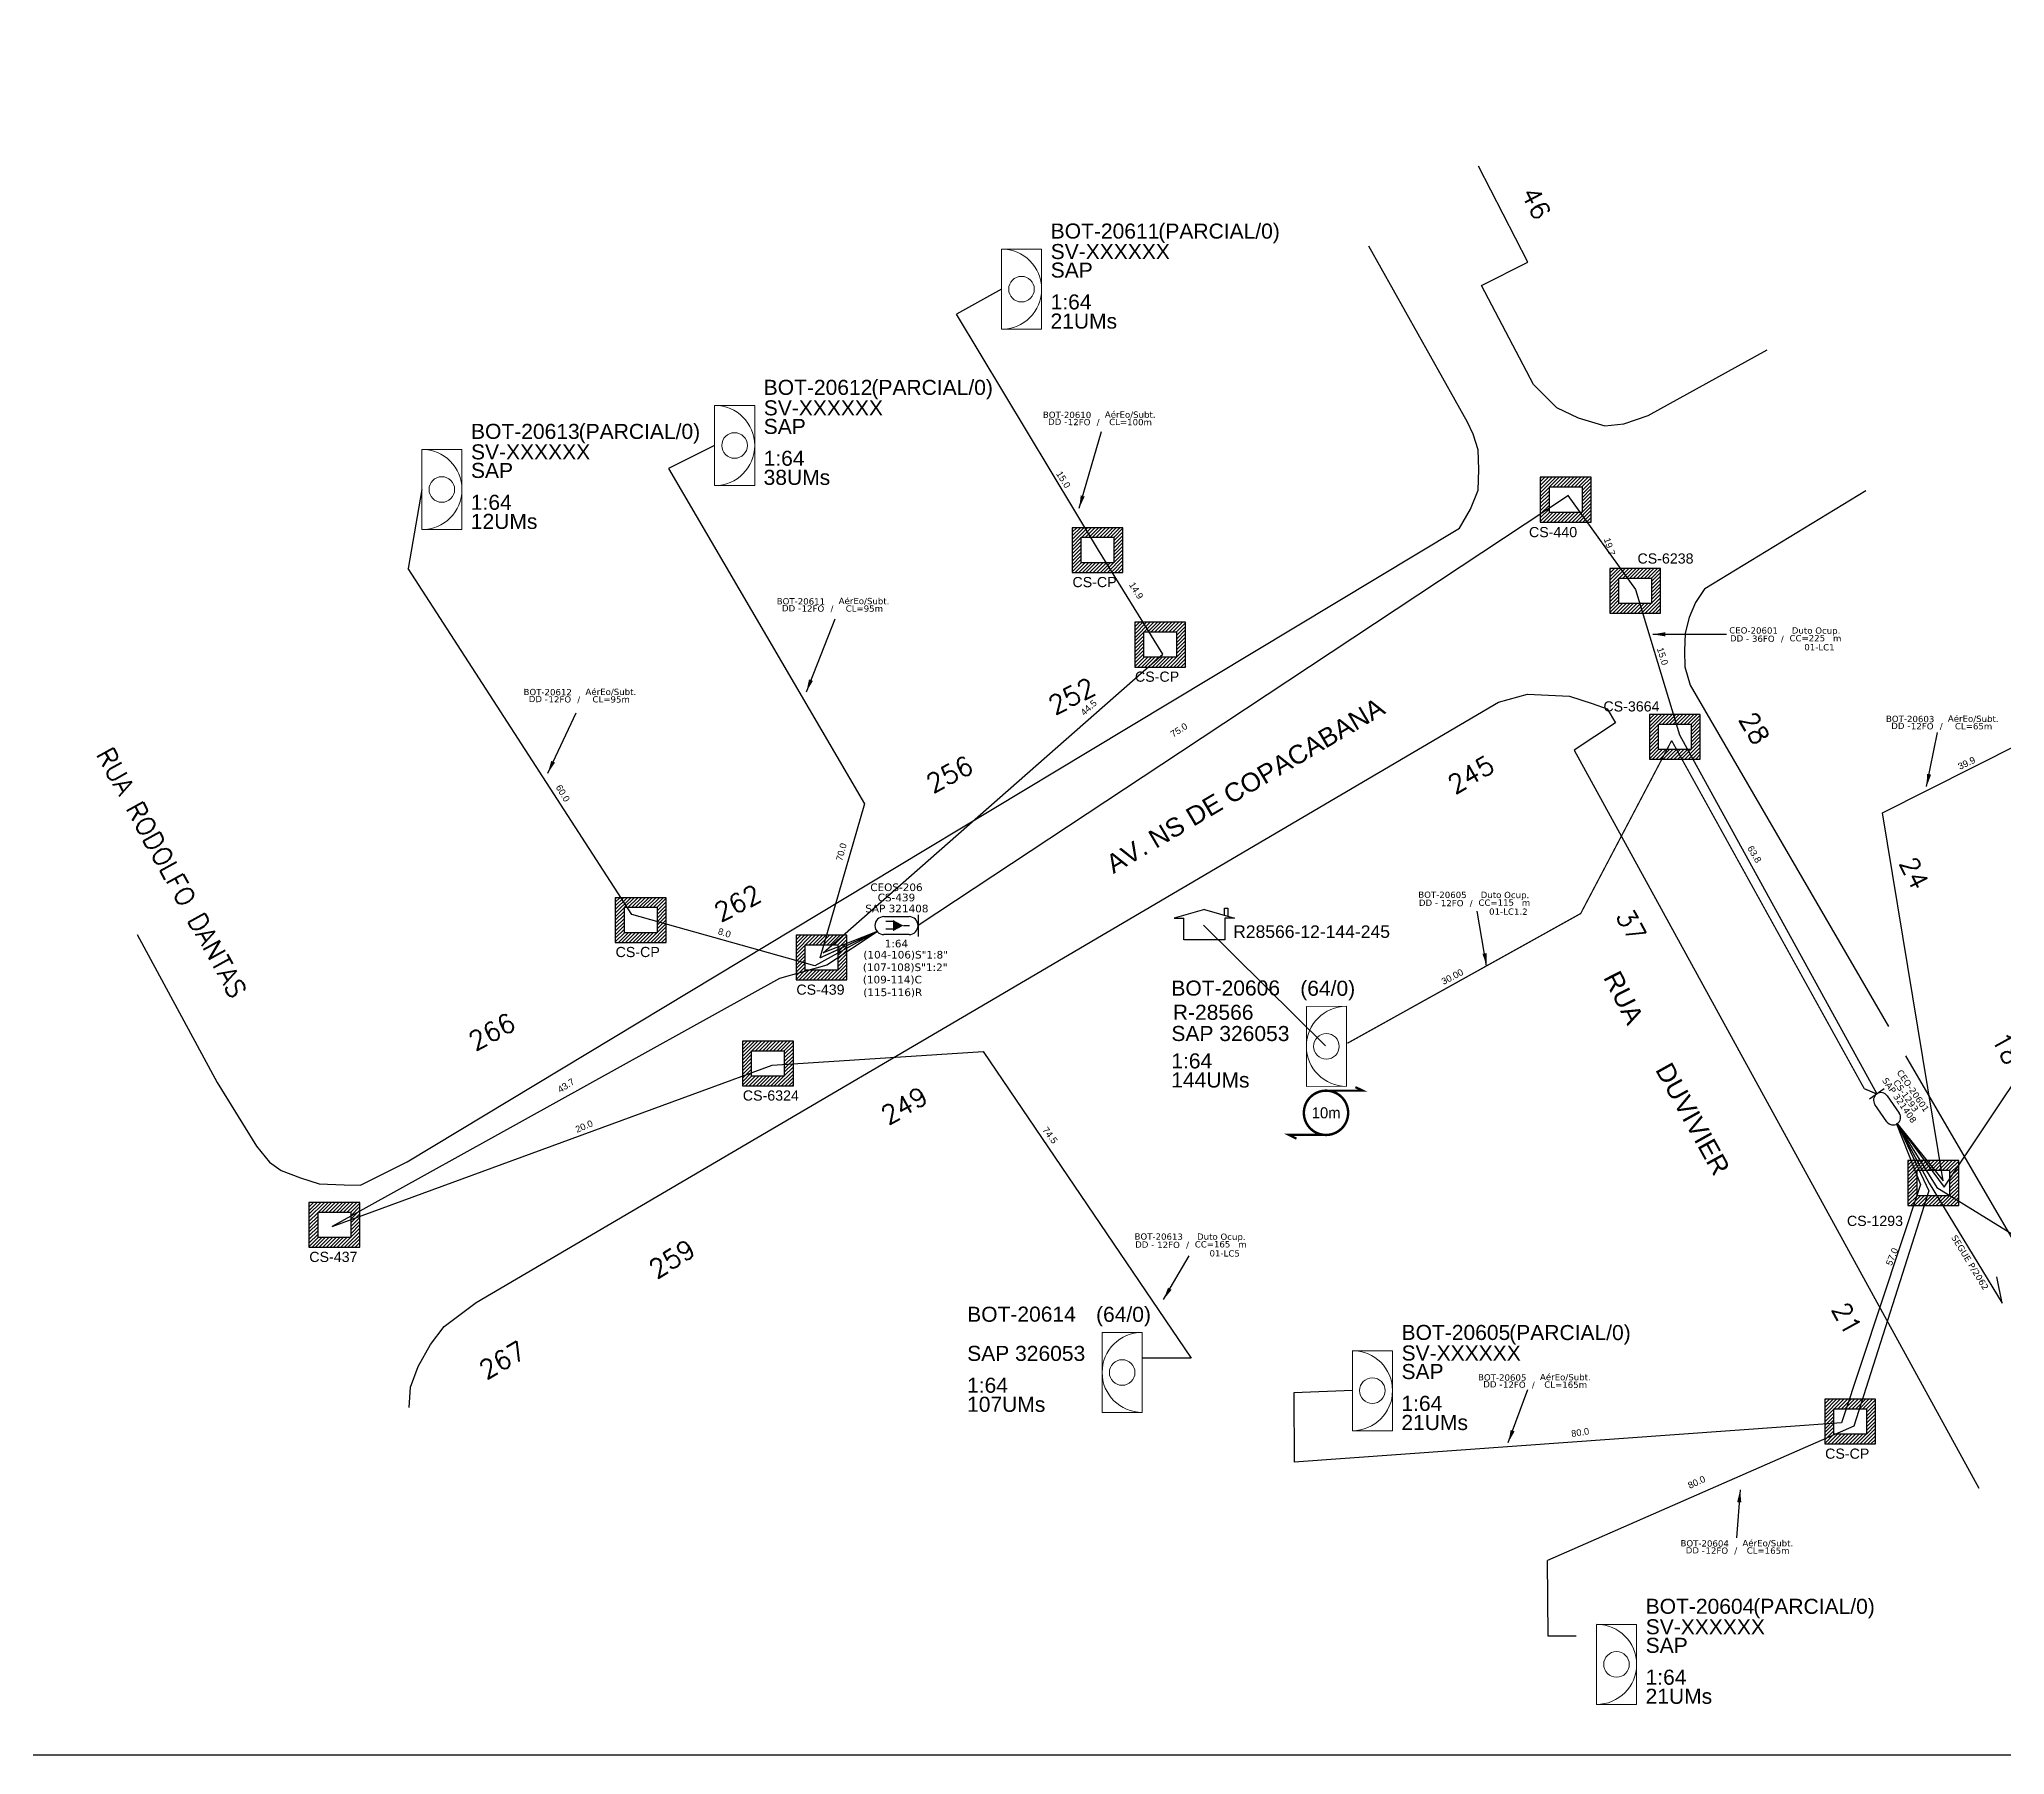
# Model space of a CAD drawing. Header units: metres. Extents: x -1286 to 468, y -500 to 94.
# Drawn here: x -915.8 to -602.4, y -499.8 to -226.3 of the extents above; entities that cross this region are included whole.
import ezdxf
from ezdxf.enums import TextEntityAlignment as Align

# ---------------------------------------------------------------- set-up
doc = ezdxf.new("R2010")
doc.units = ezdxf.units.M
for name, color, linetype in [('10.1-Caixas Subterrâneas', 5, 'Continuous'), ('20.4-CEOS', 1, 'Continuous'), ('20.5-CEO', 1, 'Continuous'), ('CAP a instalar', 1, 'Continuous'), ('Folga', 1, 'Continuous'), ('FOLHAS', 7, 'Continuous'), ('label_cabos', 7, 'Continuous'), ('Legenda', 1, 'Continuous'), ('MUB', 252, 'Continuous'), ('surveys', 7, 'Continuous'), ('surveys legendas', 7, 'Continuous')]:
    doc.layers.add(name, color=color, linetype=linetype)
doc.layers.add("20.0-LEGENDA DOS CDO'S", color=1, linetype='Continuous', lineweight=0)
doc.layers.add('20.1-CDO_INTERIOR', color=1, linetype='Continuous', lineweight=0)
doc.layers.add('DROP DE CLIENTE', color=140, linetype='Continuous', plot=False)
doc.layers.add('EXTRA', color=50, linetype='Continuous', plot=False)
doc.styles.add('ARIAL', font='arial.ttf')
doc.styles.add('ROMANS', font='romans.shx')
doc.styles.add('siredit', font='verdana.ttf')
doc.styles.add('TELEMAR-RJ', font='arial.ttf')
doc.linetypes.add('FENCELINE1', pattern='A,0.25,-0.1,[133,ltypeshp.shx,S=0.1,R=0,X=-0.1,Y=0],-0.1,1', length=1.45)
doc.dimstyles.new('CC', dxfattribs={"dimtxt": 0.8, "dimasz": 2, "dimexe": 0.18, "dimexo": 0.0625, "dimgap": 0.09, "dimtad": 0, "dimdec": 0, "dimrnd": 1, "dimzin": 0, "dimdsep": 46, "dimtxsty": 'siredit', "dimblk": 'NONE', "dimcen": 0, "dimse1": 1, "dimse2": 1, "dimsd1": 1, "dimsd2": 1, "dimclrt": 7, "dimadec": 0, "dimazin": 0, "dimtfac": 1, "dimtdec": 0, "dimtofl": 0, "dimtmove": 0, "dimatfit": 3, "dimfxl": 0, "dimtolj": 1, "dimtzin": 0, "dimarcsym": 0})

# ---------------------------------------------------------------- blocks, each defined once
blk = doc.blocks.new('*X71')
at = {"color": 0, "linetype": 'Continuous'}
for p, q in [((-1.25, 0.34099), (-0.49099, 1.1)), ((-1.25, 0.517767), (-0.667767, 1.1)), ((-1.25, 0.694544), (-0.844544, 1.1)), ((-1.25, 0.87132), (-1.02132, 1.1)), ((-1.25, 1.048097), (-1.198097, 1.1)), ((-0.789214, 0.625), (-0.314214, 1.1)), ((-0.612437, 0.625), (-0.137437, 1.1)), ((-0.43566, 0.625), (0.03934, 1.1)), ((-0.258883, 0.625), (0.216117, 1.1)), ((-0.082107, 0.625), (0.392893, 1.1)), ((0.09467, 0.625), (0.56967, 1.1)), ((0.271447, 0.625), (0.746447, 1.1)), ((0.448223, 0.625), (0.923223, 1.1)), ((0.625, 0.625), (1.1, 1.1)), ((0.801777, 0.625), (1.25, 1.073223)), ((-1.25, 0.164214), (-0.8035, 0.610714)), ((-1.25, -0.012563), (-0.8035, 0.433937)), ((-1.25, -0.18934), (-0.8035, 0.25716)), ((-1.25, -0.366117), (-0.8035, 0.080383)), ((0.8035, 0.449947), (1.25, 0.896447)), ((0.8035, 0.27317), (1.25, 0.71967)), ((0.8035, 0.096393), (1.25, 0.542893)), ((0.8035, -0.080383), (1.25, 0.366117)), ((0.8035, -0.25716), (1.25, 0.18934)), ((0.8035, -0.433937), (1.25, 0.012563)), ((-1.25, -0.542893), (-0.8035, -0.096393)), ((-1.25, -0.71967), (-0.8035, -0.27317)), ((-1.25, -0.896447), (-0.8035, -0.449947)), ((-1.25, -1.073223), (-0.801777, -0.625)), ((-1.1, -1.1), (-0.625, -0.625)), ((-0.923223, -1.1), (-0.448223, -0.625)), ((-0.746447, -1.1), (-0.271447, -0.625)), ((-0.56967, -1.1), (-0.09467, -0.625)), ((-0.392893, -1.1), (0.082107, -0.625)), ((-0.216117, -1.1), (0.258883, -0.625)), ((-0.03934, -1.1), (0.43566, -0.625)), ((0.137437, -1.1), (0.612437, -0.625)), ((0.314214, -1.1), (0.789214, -0.625)), ((0.49099, -1.1), (1.25, -0.34099)), ((0.667767, -1.1), (1.25, -0.517767)), ((0.8035, -0.610714), (1.25, -0.164214)), ((0.844544, -1.1), (1.25, -0.694544)), ((1.02132, -1.1), (1.25, -0.87132)), ((1.198097, -1.1), (1.25, -1.048097))]:
    blk.add_line(p, q, dxfattribs=at)
blk = doc.blocks.new('MANHOLE_MQ')
at = {"color": 0, "linetype": 'Continuous'}
for p, q in [((0.00000623, 0.00000569), (-0.00000627, 0.00000569)), ((-0.00000627, 0.00000569), (-0.00000627, -0.00000531)), ((0.00000623, -0.00000531), (0.00000623, 0.00000569)), ((-0.00000404, 0.00000331), (0.00000399, 0.00000331)), ((-0.00000404, -0.00000294), (-0.00000404, 0.00000331)), ((0.00000399, 0.00000331), (0.00000399, -0.00000294)), ((0.00000399, -0.00000294), (-0.00000404, -0.00000294)), ((0.00000399, -0.00000294), (0.00000399, -0.00000294)), ((-0.00000627, -0.00000531), (0.00000623, -0.00000531))]:
    blk.add_line(p, q, dxfattribs=at)
at = {"color": 0, "linetype": 'Continuous', "xscale": 5e-06, "yscale": 5e-06, "zscale": 1e-05}
blk.add_blockref('*X71', (-0.00000002, 0.00000019), dxfattribs=at)
blk = doc.blocks.new('CDOI_CT_DRT')
at = {"layer": '20.1-CDO_INTERIOR', "color": 0, "lineweight": 18}
blk.add_lwpolyline([(2.13, -2.13), (2.13, 2.12), (0, 2.12), (0, -2.13)], close=True, dxfattribs=at)
blk.add_circle((1.06, 0), 0.68, dxfattribs=at)
blk.add_arc((0, 0), 2.13, 269.9724, 89.9724, dxfattribs=at)
at = {"layer": "20.0-LEGENDA DOS CDO'S", "color": 0, "style": 'ARIAL'}
for tag, p in [('CDO_N', (2.61, 2.69)), ('SURVEY', (2.61, 1.6)), ('SAP', (2.61, 0.61)), ('1:XX', (2.6, -1.08)), ('UMS', (2.6, -2.09))]:
    blk.add_attdef(tag, p, '', height=0.68, rotation=359.9724, dxfattribs=at)
blk.add_attdef('FIBRAS_UTILIZADAS', text='', height=0.68, rotation=359.9724, dxfattribs=at).set_placement((10.32, 2.69), align=Align.CENTER)
blk = doc.blocks.new('*U78')
at = {"layer": '20.4-CEOS', "color": 7, "style": 'siredit'}
for tag, p in [('FIBRAS_SPLITTER', (0, 0)), ('FIBRAS_TOP_C', (0, -4.13)), ('RESERVA_FINAIS', (0, -5.46))]:
    blk.add_attdef(tag, p, '', height=1.01, dxfattribs=at)
for tag, p, flags in [('ID_ATIVIDADE', (0, -6.77), 3), ('FATOR', (0, -8.09), 1), ('QTDE', (0, -9.4), 1), ('FID', (0, -10.71), 1)]:
    blk.add_attdef(tag, p, '', height=1.01, dxfattribs=dict(at, flags=flags))
blk = doc.blocks.new('*U79')
at = {"layer": '20.4-CEOS', "color": 7, "style": 'siredit'}
blk.add_attdef('FIBRAS_SPLITTER', (0, 0), '', height=1.01, dxfattribs=at)
for tag, p, flags in [('ID_ATIVIDADE', (0, -1.48), 3), ('FATOR', (0, -2.79), 1), ('QTDE', (0, -4.11), 1), ('FID', (0, -5.42), 1)]:
    blk.add_attdef(tag, p, '', height=1.01, dxfattribs=dict(at, flags=flags))
blk = doc.blocks.new('_None')
blk = doc.blocks.new('Inst CB DT OCUP CFOA-SM-DD-S-12')
at = {"layer": 'label_cabos', "color": 0, "style": 'siredit'}
for tag, flags, p in [('ID_ATIVIDADE', 3, (1.31, 2.67)), ('FATOR', 1, (11.56, 2.55))]:
    blk.add_attdef(tag, text='', height=1, rotation=359.69, dxfattribs=dict(at, flags=flags)).set_placement(p, align=Align.MIDDLE_CENTER)
for tag, p in [('TIPO_CABO', (1.11, 0)), ('DESTINO_CABO', (3.13, 1.26)), ('CABO', (4.69, -0.05)), ('/', (7.71, -0.05)), ('LANCE', (10.41, 0.02)), ('TIPO_CABO', (13.11, 1.24)), ('UND', (16.46, 0)), ('FID', (13.65, -1.41))]:
    blk.add_attdef(tag, text='', height=1, rotation=359.69, dxfattribs=at).set_placement(p, align=Align.MIDDLE_CENTER)
blk.add_attdef('QTDE', (11.93, -0.45), '', height=1, rotation=359.69, dxfattribs=at)
blk = doc.blocks.new('LEGENDA DOS CABOS')
at = {"layer": 'EXTRA', "color": 0, "style": 'siredit'}
for tag, p in [('ID', (4.6, 0.97)), ('XX', (9.03, 0.97))]:
    blk.add_attdef(tag, text='', height=0.48, rotation=359.69, dxfattribs=at).set_placement(p, align=Align.MIDDLE_CENTER)
at = {"layer": 'Legenda', "color": 0, "style": 'siredit'}
for tag, p in [('TIPO_CABO', (1.31, 0)), ('CABO', (4.69, -0.05)), ('/', (6.81, -0.05)), ('METROS', (10.03, -0.05))]:
    blk.add_attdef(tag, text='', height=0.8, rotation=359.69, dxfattribs=at).set_placement(p, align=Align.MIDDLE_CENTER)
blk = doc.blocks.new('Inst CB DT OCUP CFOA-SM-DD-S-36')
at = {"layer": 'label_cabos', "color": 0, "style": 'siredit'}
for tag, flags, p in [('ID_ATIVIDADE', 3, (1.31, 2.67)), ('FATOR', 1, (11.56, 2.55))]:
    blk.add_attdef(tag, text='', height=1, rotation=359.69, dxfattribs=dict(at, flags=flags)).set_placement(p, align=Align.MIDDLE_CENTER)
for tag, p in [('TIPO_CABO', (1.11, 0)), ('DESTINO_CABO', (3.13, 1.26)), ('CABO', (4.69, -0.05)), ('/', (7.71, -0.05)), ('LANCE', (10.41, 0.02)), ('TIPO_CABO', (13.11, 1.24)), ('UND', (16.46, 0)), ('FID', (13.65, -1.41))]:
    blk.add_attdef(tag, text='', height=1, rotation=359.69, dxfattribs=at).set_placement(p, align=Align.MIDDLE_CENTER)
blk.add_attdef('QTDE', (11.93, -0.45), '', height=1, rotation=359.69, dxfattribs=at)
blk = doc.blocks.new('SURVEY_SURVEY')
for p, q in [((0, 0.00001268), (-0.00001257, 0.000009)), ((-0.00001257, 0.000009), (-0.00000863, 0.000009)), ((-0.00000862, 0), (-0.00000862, 0.00000897)), ((0, 0.00001268), (0.00001257, 0.000009)), ((0.00000843, 0.00001322), (0.00000976, 0.00001322)), ((0.00000843, 0.00001027), (0.00000843, 0.00001322)), ((0.00000862, 0.00000901), (0.00000862, 0)), ((0.00001257, 0.000009), (0.00000862, 0.000009)), ((0.00000976, 0.00001322), (0.00000975, 0.00000989)), ((0.00000862, 0), (-0.00000862, 0))]:
    blk.add_line(p, q)
blk = doc.blocks.new('A$C07E14978')
at = {"layer": 'Folga', "color": 0, "const_width": 0.146}
blk.add_lwpolyline([(2.23, 2.92, 1.000012), (2.23, 0.28, 0.999978)], format="xyb", close=True, dxfattribs=at)
at = {"layer": 'Folga', "color": 0, "const_width": 0.137}
for points in [[(2.23, 2.92), (4.42, 2.92), (3.98, 3.13)], [(2.23, 0.28), (0.03, 0.28), (0.47, 0.06)]]:
    blk.add_lwpolyline(points, dxfattribs=at)
at = {"layer": 'Folga', "color": 0}
blk.add_text('10m', height=0.659, dxfattribs=at).set_placement((1.38, 1.27))

msp = doc.modelspace()

# ---------------------------------------------------------------- linework, layer by layer
msp.add_lwpolyline([(-1286.07, -499.81), (-445.07, -499.81), (-445.07, 94.19), (-1286.07, 94.19)], close=True)
at = {"layer": '20.1-CDO_INTERIOR', "color": 1, "lineweight": 18}
msp.add_lwpolyline([(-713.74, -393.25), (-713.74, -380.5), (-707.37, -380.49), (-707.36, -393.24)], close=True, dxfattribs=at)
at = {"layer": '20.1-CDO_INTERIOR', "color": 7, "lineweight": 18}
msp.add_lwpolyline([(-746.3, -445.24), (-746.31, -432.49), (-739.93, -432.49), (-739.93, -445.24)], close=True, dxfattribs=at)
at = {"layer": '20.1-CDO_INTERIOR', "color": 1, "lineweight": 18}
msp.add_circle((-710.55, -386.87), 2.04, dxfattribs=at)
at = {"layer": '20.1-CDO_INTERIOR', "color": 7, "lineweight": 18}
msp.add_circle((-743.12, -438.87), 2.04, dxfattribs=at)
at = {"layer": '20.1-CDO_INTERIOR', "color": 1, "lineweight": 18}
msp.add_arc((-707.36, -386.87), 6.38, 90.0276, 270.0276, dxfattribs=at)
at = {"layer": '20.1-CDO_INTERIOR', "color": 7, "lineweight": 18}
msp.add_arc((-739.93, -438.86), 6.38, 90.0276, 270.0276, dxfattribs=at)
at = {"layer": '20.4-CEOS', "color": 7}
for p, q in [((-781.12, -366.19), (-777.11, -366.19)), ((-777.11, -369.05), (-781.12, -369.05))]:
    msp.add_line(p, q, dxfattribs=at)
msp.add_lwpolyline([(-778.01, -367.62, 0, 1.77, 0), (-779.66, -367.62, 1.77, 1.77, 0)], format="xyseb", dxfattribs=at)
for points in [[(-775.68, -365.89), (-775.68, -369.34)], [(-779.59, -366.99), (-780.81, -366.99)], [(-779.59, -368.18), (-780.81, -368.18)], [(-778.01, -367.62), (-777.04, -367.62)]]:
    msp.add_lwpolyline(points, dxfattribs=at)
for centre, start, end in [((-781.12, -367.62), 90, 270), ((-777.11, -367.62), 270, 90)]:
    msp.add_arc(centre, 1.43, start, end, dxfattribs=at)
at = {"layer": '20.5-CEO', "color": 5}
for p, q in [((-621.1, -394.77), (-619.19, -397.53)), ((-621.16, -398.89), (-623.07, -396.13))]:
    msp.add_line(p, q, dxfattribs=at)
msp.add_lwpolyline([(-621.58, -393.65), (-623.95, -395.29)], dxfattribs=at)
for centre, start, end in [((-622.09, -395.45), 34.6924, 214.6924), ((-620.17, -398.21), 214.6924, 34.6924)]:
    msp.add_arc(centre, 1.2, start, end, dxfattribs=at)
at = {"layer": 'CAP a instalar', "color": 7, "linetype": 'FENCELINE1', "ltscale": 5}
for points in [[(-762.36, -266.15), (-769.52, -270.13)], [(-782.2, -368.57), (-790.83, -371.95), (-736.66, -324.36), (-746.88, -307.74), (-769.52, -270.13)], [(-808.12, -291.07), (-815.5, -294.76)], [(-815.5, -294.76), (-784.2, -348.23), (-791.35, -372.8)], [(-854.8, -298.09), (-856.98, -310.67)], [(-671.92, -299.05), (-733.81, -339.95)], [(-672.03, -299.05), (-661.23, -314.01)], [(-782.2, -368.58), (-792.14, -374.04), (-821.3, -365.84), (-856.98, -310.67)], [(-661.23, -314.01), (-654.26, -337.19), (-622.78, -394.42)], [(-619.55, -399.11), (-612.17, -408.29), (-621.85, -349.66), (-592.61, -334.93)], [(-733.81, -339.95), (-775.68, -367.62)], [(-619.55, -399.11), (-612.05, -409.34), (-598.43, -388.95), (-548.8, -360.6)], [(-782.21, -368.61), (-790.2, -373.93), (-797.77, -376.07)], [(-797.77, -376.07), (-869.14, -415.58), (-798.96, -389.85)], [(-798.96, -389.85), (-765.27, -387.69), (-732.1, -436.58)], [(-619.64, -399.21), (-615.82, -408.91), (-628.41, -446.9), (-715.71, -453.16)], [(-619.55, -399.06), (-614.47, -409.89), (-626.43, -447.44), (-675.31, -468.87)], [(-619.55, -399.11), (-613.2, -409.36), (-589.16, -424.22), (-512.7, -398.41)], [(-619.55, -399.11), (-614.43, -408.7), (-602.76, -427.84), (-603.6, -423.6)], [(-732.1, -436.58), (-739.94, -436.58)], [(-706.39, -441.76), (-715.75, -442.12), (-715.71, -453.16)], [(-675.2, -480.93), (-675.31, -468.87)], [(-670.74, -480.89), (-675.2, -480.93)]]:
    msp.add_lwpolyline(points, dxfattribs=at)
at = {"layer": 'CAP a instalar', "color": 1, "linetype": 'FENCELINE1', "ltscale": 5, "const_width": 0.2}
for points in [[(-655.49, -338.12), (-670, -365.7), (-707.2, -386.38)], [(-624.77, -393.62), (-655.49, -338.12)], [(-622.77, -394.47), (-624.77, -393.62)]]:
    msp.add_lwpolyline(points, dxfattribs=at)
at = {"layer": 'CAP a instalar', "color": 8, "linetype": 'FENCELINE1', "ltscale": 5, "const_width": 0.2}
msp.add_lwpolyline([(-782.2, -368.57), (-791.3, -372.76)], dxfattribs=at)
at = {"layer": 'DROP DE CLIENTE'}
msp.add_lwpolyline([(-710.69, -386.78), (-730.14, -367.55)], dxfattribs=at)
at = {"layer": 'MUB', "color": 3}
for points in [[(-677.53, -281.35), (-685.83, -265.57), (-678.41, -261.84), (-686.28, -246.54)], [(-748.42, -339.8), (-689.34, -304.23), (-687.57, -301.21), (-686.34, -298.2), (-686.24, -294.9), (-686.32, -291.75), (-687.12, -289.27), (-688.07, -287.34), (-703.8, -259.29)], [(-677.53, -281.35), (-673.84, -285), (-670.41, -286.67), (-666.14, -287.94), (-663.09, -287.6), (-659.24, -286.31), (-640.28, -275.81)], [(-650.21, -313.89), (-624.52, -298.24)], [(-650.21, -313.89), (-651.7, -316.09), (-652.67, -318.48), (-653.34, -320.98), (-653.42, -323.79), (-653.38, -326.35), (-652.55, -329.31), (-620.89, -383.7)], [(-764.61, -379.86), (-683.09, -332.01), (-678.49, -330.72)], [(-678.49, -330.72), (-671.8, -331.02), (-668.19, -332.19), (-665.77, -333.04), (-664.44, -335.3), (-671.02, -339.67), (-634.52, -406.23)], [(-779.15, -358.31), (-748.42, -339.8)], [(-887.47, -392.61), (-881.2, -402.79), (-879.13, -405.33), (-877.25, -406.68), (-874.17, -407.83), (-871.2, -408.78), (-867.19, -408.96), (-864.59, -409), (-857.17, -405.29), (-779.15, -358.31)], [(-900.19, -369.06), (-887.47, -392.61)], [(-856.81, -444.46), (-856.63, -441.2), (-855.4, -437.89), (-853.44, -434.41), (-851.23, -431.56), (-846.13, -427.71), (-764.61, -379.86)], [(-618.18, -388.36), (-586.69, -442.45)], [(-634.52, -406.23), (-606.5, -457.32)]]:
    msp.add_lwpolyline(points, dxfattribs=at)

# ---------------------------------------------------------------- block references
at = {"color": 0, "lineweight": 0}
ref = msp.add_blockref('Inst CB DT OCUP CFOA-SM-DD-S-36', (-645.56, -321.82), dxfattribs=at)
ref.add_attrib('DESTINO_CABO', 'CEO-20601', dxfattribs={"layer": 'label_cabos', "color": 0, "height": 1, "rotation": 359.69, "style": 'siredit'}).set_placement((-642.42, -320.56), align=Align.MIDDLE_CENTER)
ref.add_attrib('TIPO_CABO', 'Duto Ocup.', dxfattribs={"layer": 'label_cabos', "color": 0, "height": 1, "rotation": 359.69, "style": 'siredit'}).set_placement((-632.45, -320.58), align=Align.MIDDLE_CENTER)
ref.add_attrib('/', '/', dxfattribs={"layer": 'label_cabos', "color": 0, "height": 1, "rotation": 359.69, "style": 'siredit'}).set_placement((-637.84, -321.88), align=Align.MIDDLE_CENTER)
ref.add_attrib('FID', '01-LC1', dxfattribs={"layer": 'label_cabos', "color": 0, "height": 1, "rotation": 359.69, "style": 'siredit'}).set_placement((-631.91, -323.24), align=Align.MIDDLE_CENTER)
ref.add_attrib('LANCE', 'CC=', dxfattribs={"layer": 'label_cabos', "color": 0, "height": 1, "rotation": 359.69, "style": 'siredit'}).set_placement((-635.15, -321.8), align=Align.MIDDLE_CENTER)
ref.add_attrib('UND', 'm', dxfattribs={"layer": 'label_cabos', "color": 0, "height": 1, "rotation": 359.69, "style": 'siredit'}).set_placement((-629.09, -321.82), align=Align.MIDDLE_CENTER)
ref.add_attrib('CABO', '36FO', dxfattribs={"layer": 'label_cabos', "color": 0, "height": 1, "rotation": 359.69, "style": 'siredit'}).set_placement((-640.87, -321.88), align=Align.MIDDLE_CENTER)
ref.add_attrib('TIPO_CABO', 'DD - ', dxfattribs={"layer": 'label_cabos', "color": 0, "height": 1, "rotation": 359.69, "style": 'siredit'}).set_placement((-644.44, -321.83), align=Align.MIDDLE_CENTER)
ref.add_attrib('QTDE', '225', (-633.63, -322.28), dxfattribs={"layer": 'label_cabos', "color": 0, "height": 1, "rotation": 359.69, "style": 'siredit'})
ref = msp.add_blockref('Inst CB DT OCUP CFOA-SM-DD-S-12', (-695.17, -363.98), dxfattribs=at)
ref.add_attrib('DESTINO_CABO', 'BOT-20605', dxfattribs={"layer": 'label_cabos', "color": 0, "height": 1, "rotation": 359.69, "style": 'siredit'}).set_placement((-692.04, -362.71), align=Align.MIDDLE_CENTER)
ref.add_attrib('TIPO_CABO', 'Duto Ocup.', dxfattribs={"layer": 'label_cabos', "color": 0, "height": 1, "rotation": 359.69, "style": 'siredit'}).set_placement((-682.07, -362.73), align=Align.MIDDLE_CENTER)
ref.add_attrib('/', '/', dxfattribs={"layer": 'label_cabos', "color": 0, "height": 1, "rotation": 359.69, "style": 'siredit'}).set_placement((-687.46, -364.03), align=Align.MIDDLE_CENTER)
ref.add_attrib('FID', '01-LC1.2', dxfattribs={"layer": 'label_cabos', "color": 0, "height": 1, "rotation": 359.69, "style": 'siredit'}).set_placement((-681.53, -365.39), align=Align.MIDDLE_CENTER)
ref.add_attrib('LANCE', 'CC=', dxfattribs={"layer": 'label_cabos', "color": 0, "height": 1, "rotation": 359.69, "style": 'siredit'}).set_placement((-684.77, -363.96), align=Align.MIDDLE_CENTER)
ref.add_attrib('UND', 'm', dxfattribs={"layer": 'label_cabos', "color": 0, "height": 1, "rotation": 359.69, "style": 'siredit'}).set_placement((-678.71, -363.98), align=Align.MIDDLE_CENTER)
ref.add_attrib('CABO', '12FO', dxfattribs={"layer": 'label_cabos', "color": 0, "height": 1, "rotation": 359.69, "style": 'siredit'}).set_placement((-690.49, -364.03), align=Align.MIDDLE_CENTER)
ref.add_attrib('TIPO_CABO', 'DD - ', dxfattribs={"layer": 'label_cabos', "color": 0, "height": 1, "rotation": 359.69, "style": 'siredit'}).set_placement((-694.06, -363.98), align=Align.MIDDLE_CENTER)
ref.add_attrib('QTDE', '115', (-683.25, -364.43), dxfattribs={"layer": 'label_cabos', "color": 0, "height": 1, "rotation": 359.69, "style": 'siredit'})
ref = msp.add_blockref('Inst CB DT OCUP CFOA-SM-DD-S-12', (-740.42, -418.46), dxfattribs=at)
ref.add_attrib('DESTINO_CABO', 'BOT-20613', dxfattribs={"layer": 'label_cabos', "color": 0, "height": 1, "rotation": 359.69, "style": 'siredit'}).set_placement((-737.29, -417.2), align=Align.MIDDLE_CENTER)
ref.add_attrib('TIPO_CABO', 'Duto Ocup.', dxfattribs={"layer": 'label_cabos', "color": 0, "height": 1, "rotation": 359.69, "style": 'siredit'}).set_placement((-727.31, -417.22), align=Align.MIDDLE_CENTER)
ref.add_attrib('/', '/', dxfattribs={"layer": 'label_cabos', "color": 0, "height": 1, "rotation": 359.69, "style": 'siredit'}).set_placement((-732.7, -418.52), align=Align.MIDDLE_CENTER)
ref.add_attrib('FID', '01-LC5', dxfattribs={"layer": 'label_cabos', "color": 0, "height": 1, "rotation": 359.69, "style": 'siredit'}).set_placement((-726.77, -419.88), align=Align.MIDDLE_CENTER)
ref.add_attrib('LANCE', 'CC=', dxfattribs={"layer": 'label_cabos', "color": 0, "height": 1, "rotation": 359.69, "style": 'siredit'}).set_placement((-730.01, -418.44), align=Align.MIDDLE_CENTER)
ref.add_attrib('UND', 'm', dxfattribs={"layer": 'label_cabos', "color": 0, "height": 1, "rotation": 359.69, "style": 'siredit'}).set_placement((-723.95, -418.46), align=Align.MIDDLE_CENTER)
ref.add_attrib('CABO', '12FO', dxfattribs={"layer": 'label_cabos', "color": 0, "height": 1, "rotation": 359.69, "style": 'siredit'}).set_placement((-735.73, -418.52), align=Align.MIDDLE_CENTER)
ref.add_attrib('TIPO_CABO', 'DD - ', dxfattribs={"layer": 'label_cabos', "color": 0, "height": 1, "rotation": 359.69, "style": 'siredit'}).set_placement((-739.31, -418.47), align=Align.MIDDLE_CENTER)
ref.add_attrib('QTDE', '165', (-728.49, -418.92), dxfattribs={"layer": 'label_cabos', "color": 0, "height": 1, "rotation": 359.69, "style": 'siredit'})
at = {"layer": '10.1-Caixas Subterrâneas', "color": 30, "xscale": 648529.1601430288, "yscale": 648529.1601430288, "zscale": 648529.1601430288, "rotation": 180.0000000000633}
for p in [(-672.4, -299.59), (-747.06, -307.62), (-661.31, -314.12), (-737.08, -322.7), (-654.98, -337.41), (-819.92, -366.61), (-791.08, -372.6), (-799.63, -389.48), (-613.77, -408.54), (-868.77, -415.21), (-627.02, -446.58)]:
    msp.add_blockref('MANHOLE_MQ', p, dxfattribs=at)
at = {"layer": '20.1-CDO_INTERIOR', "color": 7}
ref = msp.add_blockref('CDOI_CT_DRT', (-762.36, -266.15), dxfattribs=dict(at, xscale=3, yscale=3, zscale=3))
ref.add_attrib('CDO_N', 'BOT-20611', (-754.52, -258.08), dxfattribs={"layer": "20.0-LEGENDA DOS CDO'S", "color": 8, "height": 2.4, "rotation": 359.9724, "style": 'ARIAL'})
ref.add_attrib('FIBRAS_UTILIZADAS', '        (PARCIAL/0)', dxfattribs={"layer": "20.0-LEGENDA DOS CDO'S", "color": 8, "height": 2.4, "rotation": 359.9724, "style": 'ARIAL'}).set_placement((-731.39, -258.09), align=Align.CENTER)
ref.add_attrib('SURVEY', 'SV-XXXXXX', (-754.52, -261.35), dxfattribs={"layer": "20.0-LEGENDA DOS CDO'S", "color": 8, "height": 2.4, "rotation": 359.9724, "style": 'ARIAL'})
ref.add_attrib('SAP', 'SAP', (-754.52, -264.31), dxfattribs={"layer": "20.0-LEGENDA DOS CDO'S", "color": 8, "height": 2.4, "rotation": 359.9724, "style": 'ARIAL'})
ref.add_attrib('1:XX', '1:64', (-754.54, -269.38), dxfattribs={"layer": "20.0-LEGENDA DOS CDO'S", "color": 8, "height": 2.4, "rotation": 359.9724, "style": 'ARIAL'})
ref.add_attrib('UMS', '21UMs', (-754.55, -272.43), dxfattribs={"layer": "20.0-LEGENDA DOS CDO'S", "color": 8, "height": 2.4, "rotation": 359.9724, "style": 'ARIAL'})
ref = msp.add_blockref('CDOI_CT_DRT', (-808.12, -291.07), dxfattribs=dict(at, xscale=3, yscale=3, zscale=3))
ref.add_attrib('CDO_N', 'BOT-20612', (-800.29, -283), dxfattribs={"layer": "20.0-LEGENDA DOS CDO'S", "color": 8, "height": 2.4, "rotation": 359.9724, "style": 'ARIAL'})
ref.add_attrib('FIBRAS_UTILIZADAS', '        (PARCIAL/0)', dxfattribs={"layer": "20.0-LEGENDA DOS CDO'S", "color": 8, "height": 2.4, "rotation": 359.9724, "style": 'ARIAL'}).set_placement((-777.15, -283.01), align=Align.CENTER)
ref.add_attrib('SURVEY', 'SV-XXXXXX', (-800.28, -286.27), dxfattribs={"layer": "20.0-LEGENDA DOS CDO'S", "color": 8, "height": 2.4, "rotation": 359.9724, "style": 'ARIAL'})
ref.add_attrib('SAP', 'SAP', (-800.29, -289.23), dxfattribs={"layer": "20.0-LEGENDA DOS CDO'S", "color": 8, "height": 2.4, "rotation": 359.9724, "style": 'ARIAL'})
ref.add_attrib('1:XX', '1:64', (-800.31, -294.31), dxfattribs={"layer": "20.0-LEGENDA DOS CDO'S", "color": 8, "height": 2.4, "rotation": 359.9724, "style": 'ARIAL'})
ref.add_attrib('UMS', '38UMs', (-800.31, -297.35), dxfattribs={"layer": "20.0-LEGENDA DOS CDO'S", "color": 8, "height": 2.4, "rotation": 359.9724, "style": 'ARIAL'})
ref = msp.add_blockref('CDOI_CT_DRT', (-854.81, -298.09), dxfattribs=dict(at, xscale=3, yscale=3, zscale=3))
ref.add_attrib('CDO_N', 'BOT-20613', (-846.97, -290.02), dxfattribs={"layer": "20.0-LEGENDA DOS CDO'S", "color": 8, "height": 2.4, "rotation": 359.9724, "style": 'ARIAL'})
ref.add_attrib('FIBRAS_UTILIZADAS', '        (PARCIAL/0)', dxfattribs={"layer": "20.0-LEGENDA DOS CDO'S", "color": 8, "height": 2.4, "rotation": 359.9724, "style": 'ARIAL'}).set_placement((-823.84, -290.03), align=Align.CENTER)
ref.add_attrib('SURVEY', 'SV-XXXXXX', (-846.97, -293.29), dxfattribs={"layer": "20.0-LEGENDA DOS CDO'S", "color": 8, "height": 2.4, "rotation": 359.9724, "style": 'ARIAL'})
ref.add_attrib('SAP', 'SAP', (-846.98, -296.25), dxfattribs={"layer": "20.0-LEGENDA DOS CDO'S", "color": 8, "height": 2.4, "rotation": 359.9724, "style": 'ARIAL'})
ref.add_attrib('1:XX', '1:64', (-847, -301.33), dxfattribs={"layer": "20.0-LEGENDA DOS CDO'S", "color": 8, "height": 2.4, "rotation": 359.9724, "style": 'ARIAL'})
ref.add_attrib('UMS', '12UMs', (-847, -304.37), dxfattribs={"layer": "20.0-LEGENDA DOS CDO'S", "color": 8, "height": 2.4, "rotation": 359.9724, "style": 'ARIAL'})
ref = msp.add_blockref('CDOI_CT_DRT', (-706.4, -441.76), dxfattribs=dict(at, xscale=3, yscale=3, zscale=3))
ref.add_attrib('CDO_N', 'BOT-20605', (-698.56, -433.68), dxfattribs={"layer": "20.0-LEGENDA DOS CDO'S", "color": 8, "height": 2.4, "rotation": 359.9724, "style": 'ARIAL'})
ref.add_attrib('FIBRAS_UTILIZADAS', '        (PARCIAL/0)', dxfattribs={"layer": "20.0-LEGENDA DOS CDO'S", "color": 8, "height": 2.4, "rotation": 359.9724, "style": 'ARIAL'}).set_placement((-675.43, -433.7), align=Align.CENTER)
ref.add_attrib('SURVEY', 'SV-XXXXXX', (-698.56, -436.96), dxfattribs={"layer": "20.0-LEGENDA DOS CDO'S", "color": 8, "height": 2.4, "rotation": 359.9724, "style": 'ARIAL'})
ref.add_attrib('SAP', 'SAP', (-698.57, -439.92), dxfattribs={"layer": "20.0-LEGENDA DOS CDO'S", "color": 8, "height": 2.4, "rotation": 359.9724, "style": 'ARIAL'})
ref.add_attrib('1:XX', '1:64', (-698.59, -444.99), dxfattribs={"layer": "20.0-LEGENDA DOS CDO'S", "color": 8, "height": 2.4, "rotation": 359.9724, "style": 'ARIAL'})
ref.add_attrib('UMS', '21UMs', (-698.59, -448.04), dxfattribs={"layer": "20.0-LEGENDA DOS CDO'S", "color": 8, "height": 2.4, "rotation": 359.9724, "style": 'ARIAL'})
ref = msp.add_blockref('CDOI_CT_DRT', (-667.46, -485.41), dxfattribs=dict(at, xscale=3, yscale=3, zscale=3))
ref.add_attrib('CDO_N', 'BOT-20604', (-659.63, -477.34), dxfattribs={"layer": "20.0-LEGENDA DOS CDO'S", "color": 8, "height": 2.4, "rotation": 359.9724, "style": 'ARIAL'})
ref.add_attrib('FIBRAS_UTILIZADAS', '        (PARCIAL/0)', dxfattribs={"layer": "20.0-LEGENDA DOS CDO'S", "color": 8, "height": 2.4, "rotation": 359.9724, "style": 'ARIAL'}).set_placement((-636.5, -477.35), align=Align.CENTER)
ref.add_attrib('SURVEY', 'SV-XXXXXX', (-659.62, -480.61), dxfattribs={"layer": "20.0-LEGENDA DOS CDO'S", "color": 8, "height": 2.4, "rotation": 359.9724, "style": 'ARIAL'})
ref.add_attrib('SAP', 'SAP', (-659.63, -483.57), dxfattribs={"layer": "20.0-LEGENDA DOS CDO'S", "color": 8, "height": 2.4, "rotation": 359.9724, "style": 'ARIAL'})
ref.add_attrib('1:XX', '1:64', (-659.65, -488.65), dxfattribs={"layer": "20.0-LEGENDA DOS CDO'S", "color": 8, "height": 2.4, "rotation": 359.9724, "style": 'ARIAL'})
ref.add_attrib('UMS', '21UMs', (-659.65, -491.69), dxfattribs={"layer": "20.0-LEGENDA DOS CDO'S", "color": 8, "height": 2.4, "rotation": 359.9724, "style": 'ARIAL'})
at = {"layer": '20.4-CEOS', "color": 0, "lineweight": 0}
ref = msp.add_blockref('*U78', (-784.4, -372.87), dxfattribs=dict(at, xscale=1.2, yscale=1.2, zscale=1.2))
ref.add_attrib('FIBRAS_SPLITTER', '(104-106)S"1:8"', (-784.4, -372.87), dxfattribs={"color": 7, "height": 1.2116, "style": 'siredit'})
ref.add_attrib('FIBRAS_TOP_C', '(109-114)C', (-784.48, -376.83), dxfattribs={"color": 7, "height": 1.212, "style": 'siredit'})
ref.add_attrib('RESERVA_FINAIS', '(115-116)R', (-784.41, -378.86), dxfattribs={"color": 7, "height": 1.212, "style": 'siredit'})
at = {"layer": '20.4-CEOS', "color": 0, "lineweight": 0, "xscale": 1.2, "yscale": 1.2, "zscale": 1.2}
msp.add_blockref('*U79', (-784.48, -374.87), dxfattribs=at).add_auto_attribs({'FIBRAS_SPLITTER': '(107-108)S"1:2"'})
at = {"layer": 'Folga', "xscale": 2.675944409971415, "yscale": 2.675944409971415, "zscale": 2.675944409971415}
msp.add_blockref('A$C07E14978', (-716.58, -401.75), dxfattribs=at)
at = {"layer": 'label_cabos', "color": 0, "lineweight": 0}
ref = msp.add_blockref('LEGENDA DOS CABOS', (-756.15, -287.82), dxfattribs=at)
ref.add_attrib('ID', 'BOT-20610', dxfattribs={"color": 0, "height": 1, "rotation": 359.69, "style": 'siredit'}).set_placement((-751.91, -286.19), align=Align.MIDDLE_CENTER)
ref.add_attrib('CABO', '12FO', dxfattribs={"color": 0, "height": 1, "rotation": 359.69, "style": 'siredit'}).set_placement((-749.99, -287.34), align=Align.MIDDLE_CENTER)
ref.add_attrib('METROS', 'CL=100m', dxfattribs={"color": 0, "height": 1, "rotation": 359.69, "style": 'siredit'}).set_placement((-741.79, -287.34), align=Align.MIDDLE_CENTER)
ref.add_attrib('XX', 'AérEo/Subt.', dxfattribs={"color": 0, "height": 1, "rotation": 359.69, "style": 'siredit'}).set_placement((-741.84, -286.15), align=Align.MIDDLE_CENTER)
ref.add_attrib('/', '/', dxfattribs={"color": 0, "height": 1, "rotation": 359.69, "style": 'siredit'}).set_placement((-746.96, -287.34), align=Align.MIDDLE_CENTER)
ref.add_attrib('TIPO_CABO', 'DD -', dxfattribs={"color": 0, "height": 1, "rotation": 359.69, "style": 'siredit'}).set_placement((-753.41, -287.3), align=Align.MIDDLE_CENTER)
ref = msp.add_blockref('LEGENDA DOS CABOS', (-798.6, -317.55), dxfattribs=at)
ref.add_attrib('ID', 'BOT-20611', dxfattribs={"color": 0, "height": 1, "rotation": 359.69, "style": 'siredit'}).set_placement((-794.36, -315.92), align=Align.MIDDLE_CENTER)
ref.add_attrib('CABO', '12FO', dxfattribs={"color": 0, "height": 1, "rotation": 359.69, "style": 'siredit'}).set_placement((-792.44, -317.07), align=Align.MIDDLE_CENTER)
ref.add_attrib('METROS', 'CL=95m', dxfattribs={"color": 0, "height": 1, "rotation": 359.69, "style": 'siredit'}).set_placement((-784.24, -317.07), align=Align.MIDDLE_CENTER)
ref.add_attrib('XX', 'AérEo/Subt.', dxfattribs={"color": 0, "height": 1, "rotation": 359.69, "style": 'siredit'}).set_placement((-784.29, -315.87), align=Align.MIDDLE_CENTER)
ref.add_attrib('/', '/', dxfattribs={"color": 0, "height": 1, "rotation": 359.69, "style": 'siredit'}).set_placement((-789.41, -317.07), align=Align.MIDDLE_CENTER)
ref.add_attrib('TIPO_CABO', 'DD -', dxfattribs={"color": 0, "height": 1, "rotation": 359.69, "style": 'siredit'}).set_placement((-795.86, -317.02), align=Align.MIDDLE_CENTER)
ref = msp.add_blockref('LEGENDA DOS CABOS', (-838.98, -332.02), dxfattribs=at)
ref.add_attrib('ID', 'BOT-20612', dxfattribs={"color": 0, "height": 1, "rotation": 359.69, "style": 'siredit'}).set_placement((-834.74, -330.39), align=Align.MIDDLE_CENTER)
ref.add_attrib('CABO', '12FO', dxfattribs={"color": 0, "height": 1, "rotation": 359.69, "style": 'siredit'}).set_placement((-832.81, -331.55), align=Align.MIDDLE_CENTER)
ref.add_attrib('METROS', 'CL=95m', dxfattribs={"color": 0, "height": 1, "rotation": 359.69, "style": 'siredit'}).set_placement((-824.62, -331.55), align=Align.MIDDLE_CENTER)
ref.add_attrib('XX', 'AérEo/Subt.', dxfattribs={"color": 0, "height": 1, "rotation": 359.69, "style": 'siredit'}).set_placement((-824.67, -330.35), align=Align.MIDDLE_CENTER)
ref.add_attrib('/', '/', dxfattribs={"color": 0, "height": 1, "rotation": 359.69, "style": 'siredit'}).set_placement((-829.79, -331.55), align=Align.MIDDLE_CENTER)
ref.add_attrib('TIPO_CABO', 'DD -', dxfattribs={"color": 0, "height": 1, "rotation": 359.69, "style": 'siredit'}).set_placement((-836.24, -331.5), align=Align.MIDDLE_CENTER)
ref = msp.add_blockref('LEGENDA DOS CABOS', (-621.69, -336.3), dxfattribs=at)
ref.add_attrib('ID', 'BOT-20603', dxfattribs={"color": 0, "height": 1, "rotation": 359.69, "style": 'siredit'}).set_placement((-617.45, -334.67), align=Align.MIDDLE_CENTER)
ref.add_attrib('CABO', '12FO', dxfattribs={"color": 0, "height": 1, "rotation": 359.69, "style": 'siredit'}).set_placement((-615.53, -335.83), align=Align.MIDDLE_CENTER)
ref.add_attrib('METROS', 'CL=65m', dxfattribs={"color": 0, "height": 1, "rotation": 359.69, "style": 'siredit'}).set_placement((-607.33, -335.83), align=Align.MIDDLE_CENTER)
ref.add_attrib('XX', 'AérEo/Subt.', dxfattribs={"color": 0, "height": 1, "rotation": 359.69, "style": 'siredit'}).set_placement((-607.39, -334.63), align=Align.MIDDLE_CENTER)
ref.add_attrib('/', '/', dxfattribs={"color": 0, "height": 1, "rotation": 359.69, "style": 'siredit'}).set_placement((-612.5, -335.83), align=Align.MIDDLE_CENTER)
ref.add_attrib('TIPO_CABO', 'DD -', dxfattribs={"color": 0, "height": 1, "rotation": 359.69, "style": 'siredit'}).set_placement((-618.95, -335.78), align=Align.MIDDLE_CENTER)
ref = msp.add_blockref('LEGENDA DOS CABOS', (-686.75, -441.28), dxfattribs=at)
ref.add_attrib('ID', 'BOT-20605', dxfattribs={"color": 0, "height": 1, "rotation": 359.69, "style": 'siredit'}).set_placement((-682.51, -439.66), align=Align.MIDDLE_CENTER)
ref.add_attrib('CABO', '12FO', dxfattribs={"color": 0, "height": 1, "rotation": 359.69, "style": 'siredit'}).set_placement((-680.58, -440.81), align=Align.MIDDLE_CENTER)
ref.add_attrib('METROS', 'CL=165m', dxfattribs={"color": 0, "height": 1, "rotation": 359.69, "style": 'siredit'}).set_placement((-672.39, -440.81), align=Align.MIDDLE_CENTER)
ref.add_attrib('XX', 'AérEo/Subt.', dxfattribs={"color": 0, "height": 1, "rotation": 359.69, "style": 'siredit'}).set_placement((-672.44, -439.61), align=Align.MIDDLE_CENTER)
ref.add_attrib('/', '/', dxfattribs={"color": 0, "height": 1, "rotation": 359.69, "style": 'siredit'}).set_placement((-677.55, -440.81), align=Align.MIDDLE_CENTER)
ref.add_attrib('TIPO_CABO', 'DD -', dxfattribs={"color": 0, "height": 1, "rotation": 359.69, "style": 'siredit'}).set_placement((-684.01, -440.76), align=Align.MIDDLE_CENTER)
ref = msp.add_blockref('LEGENDA DOS CABOS', (-654.46, -467.75), dxfattribs=at)
ref.add_attrib('ID', 'BOT-20604', dxfattribs={"color": 0, "height": 1, "rotation": 359.69, "style": 'siredit'}).set_placement((-650.22, -466.12), align=Align.MIDDLE_CENTER)
ref.add_attrib('CABO', '12FO', dxfattribs={"color": 0, "height": 1, "rotation": 359.69, "style": 'siredit'}).set_placement((-648.29, -467.27), align=Align.MIDDLE_CENTER)
ref.add_attrib('METROS', 'CL=165m', dxfattribs={"color": 0, "height": 1, "rotation": 359.69, "style": 'siredit'}).set_placement((-640.1, -467.27), align=Align.MIDDLE_CENTER)
ref.add_attrib('XX', 'AérEo/Subt.', dxfattribs={"color": 0, "height": 1, "rotation": 359.69, "style": 'siredit'}).set_placement((-640.15, -466.08), align=Align.MIDDLE_CENTER)
ref.add_attrib('/', '/', dxfattribs={"color": 0, "height": 1, "rotation": 359.69, "style": 'siredit'}).set_placement((-645.27, -467.27), align=Align.MIDDLE_CENTER)
ref.add_attrib('TIPO_CABO', 'DD -', dxfattribs={"color": 0, "height": 1, "rotation": 359.69, "style": 'siredit'}).set_placement((-651.72, -467.23), align=Align.MIDDLE_CENTER)
at = {"layer": 'surveys', "color": 255, "xscale": 381326.4306099716, "yscale": 381326.4306099716, "zscale": 381326.4306099716}
msp.add_blockref('SURVEY_SURVEY', (-730.01, -369.87), dxfattribs=at)

# ---------------------------------------------------------------- texts
at = {"layer": '10.1-Caixas Subterrâneas', "color": 30, "style": 'ARIAL'}
for s, p in [('CS-440', (-678.24, -305.69)), ('CS-6238', (-660.94, -309.9)), ('CS-CP', (-751.05, -313.66)), ('CS-CP', (-741.08, -328.74)), ('CS-3664', (-666.37, -333.48)), ('CS-CP', (-823.91, -372.64)), ('CS-439', (-795.08, -378.64)), ('CS-6324', (-803.62, -395.52)), ('CS-1293', (-627.53, -415.51)), ('CS-437', (-872.76, -421.25)), ('CS-CP', (-631.01, -452.62))]:
    msp.add_text(s, height=1.622, dxfattribs=at).set_placement(p)
at = {"layer": "20.0-LEGENDA DOS CDO'S", "color": 1, "style": 'ARIAL'}
for s, rotation, p in [('BOT-20606', 0.118, (-735.27, -378.79)), ('R-28566', 359.9724, (-735.04, -382.64)), ('SAP 326053', 359.9724, (-735.27, -386.02)), ('1:64', 359.9724, (-735.29, -390.39)), ('144UMs', 359.9724, (-735.3, -393.43))]:
    msp.add_text(s, height=2.4, rotation=rotation, dxfattribs=at).set_placement(p)
msp.add_text('(64/0)', height=2.4, rotation=359.9724, dxfattribs=at).set_placement((-710.34, -378.81), align=Align.CENTER)
at = {"layer": "20.0-LEGENDA DOS CDO'S", "color": 7, "style": 'ARIAL'}
for s, rotation, p in [('BOT-20614', 0.118, (-767.84, -430.79)), ('SAP 326053', 359.9724, (-767.84, -437.02)), ('1:64', 359.9724, (-767.86, -442.1)), ('107UMs', 359.9724, (-767.86, -445.14))]:
    msp.add_text(s, height=2.4, rotation=rotation, dxfattribs=at).set_placement(p)
msp.add_text('(64/0)', height=2.4, rotation=359.9724, dxfattribs=at).set_placement((-742.91, -430.8), align=Align.CENTER)
at = {"layer": '20.4-CEOS', "color": 7, "style": 'siredit'}
for s, p in [('CEOS-206', (-779.12, -360.9)), ('CS-439', (-779.12, -362.53)), ('SAP 321408', (-779.05, -364.29)), ('1:64', (-779.12, -369.88))]:
    msp.add_text(s, height=1.212, dxfattribs=at).set_placement(p, align=Align.TOP_CENTER)
at = {"layer": '20.4-CEOS', "color": 5, "style": 'siredit'}
msp.add_text('CEO-20601', height=1.01, rotation=304.6924, dxfattribs=at).set_placement((-616.58, -393.67), align=Align.TOP_CENTER)
at = {"layer": '20.4-CEOS', "color": 7, "style": 'siredit'}
msp.add_text('SEGUE P/2062', height=1.0097, rotation=301.3909, dxfattribs=at).set_placement((-607.9, -421.34), align=Align.MIDDLE_CENTER)
at = {"layer": '20.5-CEO', "color": 5, "style": 'siredit'}
for s, p in [('SAP 321408', (-618.74, -395.18)), ('CS-1293', (-617.7, -394.46))]:
    msp.add_text(s, height=1.014, rotation=304.6924, dxfattribs=at).set_placement(p, align=Align.TOP_CENTER)
at = {"layer": 'FOLHAS', "color": 2, "style": 'TELEMAR-RJ'}
for s, rotation, p in [('15.0', 302.1827, (-752.49, -296.51)), ('19.7', 287.7671, (-665.39, -307.19)), ('14.9', 302.1827, (-740.88, -314.2)), ('15.0', 287.7671, (-656.93, -324.67)), ('44.5', 42.6385, (-748.46, -332.87)), ('75.0', 32.9906, (-734.07, -336.44)), ('39.9', 25.2737, (-608.45, -341.71)), ('60.0', 300.8775, (-832.32, -346.52)), ('70.0', 75.5279, (-787.91, -355.88)), ('63.8', 300.8064, (-642.28, -356.24)), ('8.0', 342.4438, (-806.55, -368.78)), ('30.00', 27.5614, (-690.47, -375.77)), ('43.7', 32.9906, (-831.82, -393.11)), ('20.0', 23.2204, (-828.94, -399.62)), ('74.5', 306.9733, (-754.62, -401.05)), ('57.0', 67.8272, (-620.35, -420.41)), ('80.0', 8.5945, (-670.08, -448.42)), ('80.0', 25.2737, (-651.51, -456.35))]:
    msp.add_text(s, height=1.055, rotation=rotation, dxfattribs=at).set_placement(p, align=Align.MIDDLE)
at = {"layer": 'MUB', "color": 3, "style": 'ROMANS'}
for s, rotation, p in [('46', 297.2282, (-677.11, -252.44)), ('252', 27.3748, (-751.16, -331.01)), ('28', 300.2037, (-642.27, -336.13)), ('256', 27.3748, (-770.65, -343.49)), ('245', 30.411, (-687.51, -343.54)), ('24', 296.7113, (-616.81, -359.25)), ('262', 27.3748, (-804.47, -364.01)), ('37', 298.742, (-661.94, -367.57)), ('266', 28.2121, (-843.64, -384.52)), ('18', 299.0034, (-602.04, -387.17)), ('249', 29.5125, (-777.88, -396.3)), ('259', 32.0174, (-814.92, -420.76)), ('21', 298.742, (-627.56, -430.26)), ('267', 29.6883, (-841.98, -436.89))]:
    msp.add_text(s, height=2.976, rotation=rotation, dxfattribs=at).set_placement(p, align=Align.MIDDLE_CENTER)
at = {"layer": 'MUB', "color": 5, "style": 'ARIAL'}
for s, height, rotation, p in [('AV. NS DE COPACABANA', 2.9764, 30.5573, (-744.52, -359.41)), ('RUA', 2.976, 296.7113, (-666.44, -375.85)), ('DUVIVIER', 2.976, 299.0034, (-658.17, -390.58))]:
    msp.add_text(s, height=height, rotation=rotation, dxfattribs=at).set_placement(p)
at = {"layer": 'MUB', "color": 0, "style": 'ROMANS'}
msp.add_text('RUA RODOLFO DANTAS', height=2.9764, rotation=298.9219, dxfattribs=at).set_placement((-906.86, -340.32))
at = {"layer": 'surveys legendas', "color": 0, "style": 'ARIAL'}
msp.add_text('R28566-12-144-245', height=2, dxfattribs=at).set_placement((-725.42, -369.58))

# ---------------------------------------------------------------- leaders
at = {"layer": 'label_cabos'}
for points in [[(-749.97, -301.04), (-746.42, -288.84)], [(-793.49, -330.34), (-788.87, -318.73)], [(-658.51, -321.18), (-646.73, -321.18)], [(-834.72, -343.3), (-830.22, -333.71)], [(-614.83, -345.45), (-613.08, -336.84)], [(-685, -374.04), (-686.48, -365.33)], [(-736.53, -427.25), (-732.45, -420.26)], [(-681.54, -450.02), (-678.41, -441.58)], [(-644.56, -457.57), (-645.13, -465.23)]]:
    msp.add_leader(points, dimstyle='CC', override={"dimgap": 0.09, "dimtad": 0}, dxfattribs=at)

doc.saveas('drawing.dxf')
